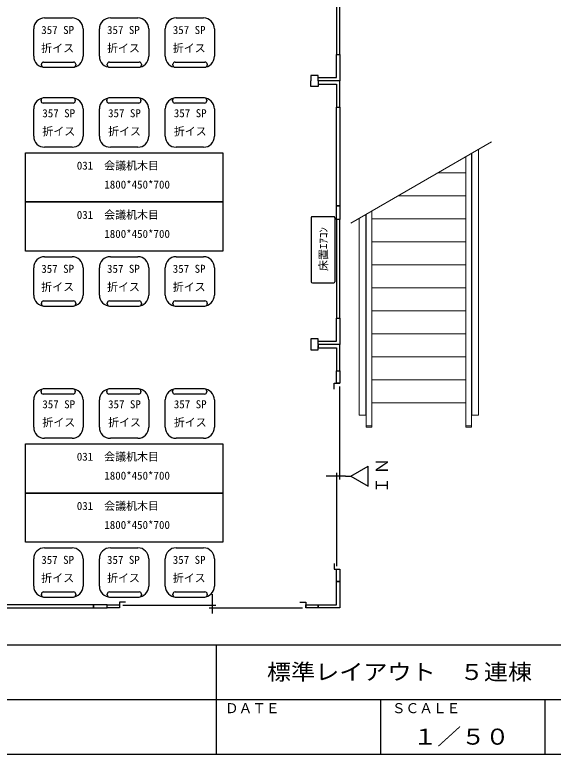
# Model space of a CAD drawing. Units: millimetres, scale not verified. Extents: x -9986 to 9679, y -7005 to 6977.
# Drawn here: x -5154 to -241, y -7005 to -254 of the extents above; entities that cross this region are included whole.
import ezdxf
from ezdxf.enums import TextEntityAlignment as Align

# ---------------------------------------------------------------- set-up
doc = ezdxf.new("R2010")
doc.units = ezdxf.units.MM
doc.header["$LTSCALE"] = 50
for name, color, linetype, lineweight in [('0-0', 7, 'Continuous', 25), ('0-1', 7, 'Continuous', 25), ('0-3', 7, 'Continuous', 25)]:
    doc.layers.add(name, color=color, linetype=linetype, lineweight=lineweight)
doc.layers.add('0-A', color=7, linetype='Continuous')
doc.styles.add('ＭＳ ゴシック', font='')
doc.styles.get('ＭＳ ゴシック').set_extended_font_data('MS Gothic')

msp = doc.modelspace()

# ---------------------------------------------------------------- linework, layer by layer
at = {"layer": '0-0'}
for p, q in [((-9986.25, -6005.08), (9678.53, -6005.07)), ((-3316.66, -6005.61), (-3316.66, -7005.08)), ((-5901.46, -6505.08), (8750.91, -6505.07)), ((-1816.66, -6505.39), (-1816.66, -7005.08)), ((-316.66, -6505.39), (-316.66, -7005.08)), ((-9986.25, -7005.08), (9675.91, -7005.08))]:
    msp.add_line(p, q, dxfattribs=at)
at = {"layer": '0-1'}
for p, q in [((-2386.71, -807.88), (-2451.71, -807.88)), ((-2451.71, -807.88), (-2451.71, -857.88)), ((-2386.71, -849.19), (-2386.71, -807.88)), ((-2451.71, -907.88), (-2451.71, -857.88)), ((-2386.71, -857.88), (-2386.71, -827.88)), ((-2186.71, -857.88), (-2386.71, -857.88)), ((-2386.71, -857.88), (-2386.71, -887.88)), ((-2186.71, -857.88), (-2386.71, -857.88)), ((-2386.71, -868.83), (-2386.71, -907.88)), ((-2386.71, -907.88), (-2451.71, -907.88)), ((-2386.71, -3213.88), (-2451.71, -3213.88)), ((-2451.71, -3213.88), (-2451.71, -3263.88)), ((-2386.71, -3255.19), (-2386.71, -3213.88)), ((-2386.71, -3263.88), (-2386.71, -3233.88)), ((-2451.71, -3263.88), (-2451.71, -3313.88)), ((-2186.71, -3263.88), (-2386.71, -3263.88)), ((-2386.71, -3263.88), (-2386.71, -3293.88)), ((-2186.71, -3263.88), (-2386.71, -3263.88)), ((-2386.71, -3313.88), (-2386.71, -3273.07)), ((-2451.71, -3313.88), (-2386.71, -3313.88)), ((-2186.71, -4496.88), (-2186.71, -3646.88)), ((-2213.71, -5286.88), (-2213.71, -4436.88)), ((-2136.71, -4466.88), (-2086.71, -4466.88)), ((-2186.71, -5429.38), (-2186.71, -5669.88)), ((-4169.21, -5642.88), (-3319.21, -5642.88)), ((-3379.21, -5669.88), (-2529.21, -5669.88))]:
    msp.add_line(p, q, dxfattribs=at)
at = {"layer": '0-1', "color": 4, "lineweight": 18}
for p, q in [((-2088.72, -2156.41), (-802.21, -1413.38)), ((-921.71, -1482.4), (-921.71, -3909.78)), ((-1036.71, -4007.88), (-1036.71, -1548.82)), ((-986.71, -1519.94), (-986.71, -4007.88)), ((-981.71, -3909.78), (-981.71, -1517.05)), ((-1036.71, -1697.88), (-1294.81, -1697.88)), ((-1036.71, -1907.88), (-1658.41, -1907.88)), ((-1951.71, -2077.28), (-1951.71, -3909.78)), ((-1946.71, -4007.88), (-1946.71, -2074.39)), ((-1896.71, -2045.52), (-1896.71, -4007.88)), ((-2011.71, -3909.78), (-2011.71, -2111.93)), ((-1036.71, -2117.88), (-1896.71, -2117.88)), ((-2011.71, -2237.18), (-2011.71, -2660.3)), ((-1946.71, -4017.88), (-1946.71, -2274.68)), ((-1036.71, -2327.88), (-1896.71, -2327.88)), ((-1036.71, -2537.88), (-1896.71, -2537.88)), ((-1036.71, -2747.88), (-1896.71, -2747.88)), ((-986.71, -2828.98), (-986.71, -4017.88)), ((-1036.71, -2957.88), (-1896.71, -2957.88)), ((-1036.71, -3167.88), (-1896.71, -3167.88)), ((-1036.71, -3377.88), (-1896.71, -3377.88)), ((-1036.71, -3587.88), (-1896.71, -3587.88)), ((-1036.71, -3797.88), (-1896.71, -3797.88)), ((-1951.71, -3909.78), (-2011.71, -3909.78)), ((-921.71, -3909.78), (-981.71, -3909.78)), ((-1946.71, -4017.88), (-1946.71, -4007.88)), ((-1896.71, -4017.88), (-1946.71, -4017.88)), ((-1896.71, -4007.88), (-1896.71, -4017.88)), ((-1036.71, -4017.88), (-1036.71, -4007.88)), ((-986.71, -4017.88), (-1036.71, -4017.88)), ((-986.71, -4007.88), (-986.71, -4017.88))]:
    msp.add_line(p, q, dxfattribs=at)
at = {"layer": '0-1'}
for points in [[(-2216.71, 282.62), (-2216.71, -617.38), (-2186.71, -617.38), (-2186.71, 282.62)], [(-2216.71, -1998.38), (-2216.71, -1098.38), (-2186.71, -1098.38), (-2186.71, -1998.38)], [(-2186.71, -2123.38), (-2216.71, -2123.38), (-2216.71, -1998.38), (-2186.71, -1998.38)], [(-2216.71, -2123.38), (-2216.71, -3023.38), (-2186.71, -3023.38), (-2186.71, -2123.38)], [(-2216.71, -3616.88), (-2216.71, -3504.38), (-2186.71, -3504.38), (-2186.71, -3616.88)], [(-2216.71, -5429.38), (-2216.71, -5316.88), (-2186.71, -5316.88), (-2186.71, -5429.38)], [(-4436.71, -5669.88), (-4436.71, -5639.88), (-5336.71, -5639.88), (-5336.71, -5669.88)], [(-4311.71, -5669.88), (-4311.71, -5639.88), (-4436.71, -5639.88), (-4436.71, -5669.88)], [(-4311.71, -5639.88), (-4199.21, -5639.88), (-4199.21, -5669.88), (-4311.71, -5669.88)], [(-2499.21, -5639.88), (-2386.71, -5639.88), (-2386.71, -5669.88), (-2499.21, -5669.88)]]:
    msp.add_lwpolyline(points, close=True, dxfattribs=at)
for points in [[(-2186.71, -617.38), (-2186.71, -857.88), (-2386.71, -857.88)], [(-2386.71, -827.88), (-2216.71, -827.88), (-2216.71, -617.38), (-2186.71, -617.38)], [(-2186.71, -1098.38), (-2186.71, -857.88), (-2386.71, -857.88)], [(-2386.71, -887.88), (-2216.71, -887.88), (-2216.71, -1098.38), (-2186.71, -1098.38)], [(-2186.71, -3023.38), (-2186.71, -3263.88), (-2386.71, -3263.88)], [(-2386.71, -3233.88), (-2216.71, -3233.88), (-2216.71, -3023.38), (-2186.71, -3023.38)], [(-2186.71, -3504.38), (-2186.71, -3263.88), (-2386.71, -3263.88)], [(-2386.71, -3293.88), (-2216.71, -3293.88), (-2216.71, -3504.38), (-2186.71, -3504.38)], [(-2240.71, -3670.88), (-2240.71, -3616.88), (-2186.71, -3616.88)], [(-2136.71, -4466.88), (-2263.71, -4466.88), (-2313.71, -4466.88)], [(-2240.71, -5262.88), (-2240.71, -5316.88), (-2186.71, -5316.88)], [(-2186.71, -5429.38), (-2186.71, -5669.88), (-2386.71, -5669.88)], [(-2386.71, -5669.88), (-2386.71, -5639.88), (-2216.71, -5639.88), (-2216.71, -5429.38), (-2186.71, -5429.38)], [(-2186.71, -5669.88), (-2386.71, -5669.88), (-2386.71, -5639.88), (-2216.71, -5639.88), (-2216.71, -5429.38), (-2186.71, -5429.38)], [(-3349.21, -5719.88), (-3349.21, -5592.88), (-3349.21, -5542.88)], [(-4145.21, -5615.88), (-4199.21, -5615.88), (-4199.21, -5669.88)], [(-2553.21, -5615.88), (-2499.21, -5615.88), (-2499.21, -5669.88)]]:
    msp.add_lwpolyline(points, dxfattribs=at)
at = {"layer": '0-1', "color": 4, "lineweight": 18}
for points in [[(-1946.71, -4007.88), (-1896.71, -4007.88), (-1946.71, -4007.88)], [(-1036.71, -4007.88), (-986.71, -4007.88), (-1036.71, -4007.88)]]:
    msp.add_lwpolyline(points, dxfattribs=at)
at = {"layer": '0-3'}
for p, q in [((-4881.58, -282.46), (-4631.58, -282.46)), ((-4281.58, -282.46), (-4031.58, -282.46)), ((-3681.58, -282.46), (-3431.58, -282.46)), ((-4981.58, -632.46), (-4981.58, -382.46)), ((-4531.58, -382.46), (-4531.58, -632.46)), ((-4381.58, -632.46), (-4381.58, -382.46)), ((-3931.58, -382.46), (-3931.58, -632.46)), ((-3781.58, -632.46), (-3781.58, -382.46)), ((-3331.58, -382.46), (-3331.58, -632.46)), ((-4910.61, -712.45), (-4910.61, -705.89)), ((-4890.61, -685.89), (-4618.33, -685.89)), ((-4890.61, -732.46), (-4618.33, -732.46)), ((-4598.33, -705.89), (-4598.33, -712.45)), ((-4310.61, -712.45), (-4310.61, -705.89)), ((-4290.61, -685.89), (-4018.33, -685.89)), ((-4290.61, -732.46), (-4018.33, -732.46)), ((-3998.33, -705.89), (-3998.33, -712.45)), ((-3710.61, -712.45), (-3710.61, -705.89)), ((-3690.61, -685.89), (-3418.33, -685.89)), ((-3690.61, -732.46), (-3418.33, -732.46)), ((-3398.33, -705.89), (-3398.33, -712.45)), ((-4914.82, -1039.47), (-4914.82, -1032.91)), ((-4622.55, -1012.9), (-4894.82, -1012.9)), ((-4622.55, -1059.47), (-4894.82, -1059.47)), ((-4602.55, -1032.91), (-4602.55, -1039.47)), ((-4314.82, -1039.47), (-4314.82, -1032.91)), ((-4022.55, -1012.9), (-4294.82, -1012.9)), ((-4022.55, -1059.47), (-4294.82, -1059.47)), ((-4002.55, -1032.91), (-4002.55, -1039.47)), ((-3714.82, -1039.47), (-3714.82, -1032.91)), ((-3422.55, -1012.9), (-3694.82, -1012.9)), ((-3422.55, -1059.47), (-3694.82, -1059.47)), ((-3402.55, -1032.91), (-3402.55, -1039.47)), ((-4981.58, -1362.91), (-4981.58, -1112.9)), ((-4531.58, -1112.9), (-4531.58, -1362.91)), ((-4381.58, -1362.91), (-4381.58, -1112.9)), ((-3931.58, -1112.9), (-3931.58, -1362.91)), ((-3781.58, -1362.91), (-3781.58, -1112.9)), ((-3331.58, -1112.9), (-3331.58, -1362.91)), ((-4631.58, -1462.9), (-4881.58, -1462.9)), ((-4031.58, -1462.9), (-4281.58, -1462.9)), ((-3431.58, -1462.9), (-3681.58, -1462.9)), ((-2448.55, -2107.15), (-2448.55, -2692.15)), ((-2243.55, -2097.15), (-2438.55, -2097.15)), ((-2233.55, -2107.15), (-2233.55, -2692.15)), ((-4881.58, -2462.9), (-4631.58, -2462.9)), ((-4281.58, -2462.9), (-4031.58, -2462.9)), ((-3681.58, -2462.9), (-3431.58, -2462.9)), ((-4981.58, -2812.9), (-4981.58, -2562.9)), ((-4531.58, -2562.9), (-4531.58, -2812.9)), ((-4381.58, -2812.9), (-4381.58, -2562.9)), ((-3931.58, -2562.9), (-3931.58, -2812.9)), ((-3781.58, -2812.9), (-3781.58, -2562.9)), ((-3331.58, -2562.9), (-3331.58, -2812.9)), ((-2438.55, -2702.15), (-2243.55, -2702.15)), ((-4910.61, -2892.9), (-4910.61, -2886.33)), ((-4890.61, -2866.34), (-4618.33, -2866.34)), ((-4598.33, -2886.33), (-4598.33, -2892.9)), ((-4310.61, -2892.9), (-4310.61, -2886.33)), ((-4290.61, -2866.34), (-4018.33, -2866.34)), ((-3998.33, -2886.33), (-3998.33, -2892.9)), ((-3710.61, -2892.9), (-3710.61, -2886.33)), ((-3690.61, -2866.34), (-3418.33, -2866.34)), ((-3398.33, -2886.33), (-3398.33, -2892.9)), ((-4890.61, -2912.9), (-4618.33, -2912.9)), ((-4290.61, -2912.9), (-4018.33, -2912.9)), ((-3690.61, -2912.9), (-3418.33, -2912.9)), ((-4914.82, -3696.99), (-4914.82, -3690.42)), ((-4622.55, -3670.42), (-4894.82, -3670.42)), ((-4602.55, -3690.42), (-4602.55, -3696.99)), ((-4314.82, -3696.99), (-4314.82, -3690.42)), ((-4022.55, -3670.42), (-4294.82, -3670.42)), ((-4002.55, -3690.42), (-4002.55, -3696.99)), ((-3714.82, -3696.99), (-3714.82, -3690.42)), ((-3422.55, -3670.42), (-3694.82, -3670.42)), ((-3402.55, -3690.42), (-3402.55, -3696.99)), ((-4981.58, -4020.42), (-4981.58, -3770.42)), ((-4622.55, -3716.99), (-4894.82, -3716.99)), ((-4531.58, -3770.42), (-4531.58, -4020.42)), ((-4381.58, -4020.42), (-4381.58, -3770.42)), ((-4022.55, -3716.99), (-4294.82, -3716.99)), ((-3931.58, -3770.42), (-3931.58, -4020.42)), ((-3781.58, -4020.42), (-3781.58, -3770.42)), ((-3422.55, -3716.99), (-3694.82, -3716.99)), ((-3331.58, -3770.42), (-3331.58, -4020.42)), ((-4631.58, -4120.42), (-4881.58, -4120.42)), ((-4031.58, -4120.42), (-4281.58, -4120.42)), ((-3431.58, -4120.42), (-3681.58, -4120.42)), ((-2086.71, -4466.88), (-1929.87, -4376.33)), ((-1929.87, -4557.43), (-1929.87, -4376.33)), ((-2086.71, -4466.88), (-1929.87, -4557.43)), ((-4881.58, -5120.42), (-4631.58, -5120.42)), ((-4281.58, -5120.42), (-4031.58, -5120.42)), ((-3681.58, -5120.42), (-3431.58, -5120.42)), ((-4981.58, -5470.42), (-4981.58, -5220.42)), ((-4531.58, -5220.42), (-4531.58, -5470.42)), ((-4381.58, -5470.42), (-4381.58, -5220.42)), ((-3931.58, -5220.42), (-3931.58, -5470.42)), ((-3781.58, -5470.42), (-3781.58, -5220.42)), ((-3331.58, -5220.42), (-3331.58, -5470.42)), ((-4890.61, -5523.85), (-4618.33, -5523.85)), ((-4290.61, -5523.85), (-4018.33, -5523.85)), ((-3690.61, -5523.85), (-3418.33, -5523.85)), ((-4910.61, -5550.42), (-4910.61, -5543.85)), ((-4890.61, -5570.42), (-4618.33, -5570.42)), ((-4598.33, -5543.85), (-4598.33, -5550.42)), ((-4310.61, -5550.42), (-4310.61, -5543.85)), ((-4290.61, -5570.42), (-4018.33, -5570.42)), ((-3998.33, -5543.85), (-3998.33, -5550.42)), ((-3710.61, -5550.42), (-3710.61, -5543.85)), ((-3690.61, -5570.42), (-3418.33, -5570.42)), ((-3398.33, -5543.85), (-3398.33, -5550.42))]:
    msp.add_line(p, q, dxfattribs=at)
for points in [[(-5056.58, -1962.9), (-5056.58, -1512.9), (-3256.58, -1512.9), (-3256.58, -1962.9)], [(-5056.58, -2412.9), (-5056.58, -1962.9), (-3256.58, -1962.9), (-3256.58, -2412.9)], [(-5056.58, -4620.42), (-5056.58, -4170.42), (-3256.58, -4170.42), (-3256.58, -4620.42)], [(-5056.58, -5070.42), (-5056.58, -4620.42), (-3256.58, -4620.42), (-3256.58, -5070.42)]]:
    msp.add_lwpolyline(points, close=True, dxfattribs=at)
for centre, radius, start, end in [((-4881.58, -382.46), 100, 90, 180), ((-4631.58, -382.46), 100, 0, 90), ((-4281.58, -382.46), 100, 90, 180), ((-4031.58, -382.46), 100, 0, 90), ((-3681.58, -382.46), 100, 90, 180), ((-3431.58, -382.46), 100, 0, 90), ((-4881.58, -632.46), 100, 180, 270), ((-4631.58, -632.46), 100, 270, 0), ((-4281.58, -632.46), 100, 180, 270), ((-4031.58, -632.46), 100, 270, 0), ((-3681.58, -632.46), 100, 180, 270), ((-3431.58, -632.46), 100, 270, 0), ((-4890.61, -705.89), 20, 90, 180), ((-4890.61, -712.45), 20, 180, 270), ((-4618.33, -705.89), 20, 0, 90), ((-4618.33, -712.45), 20, 270, 0), ((-4290.61, -705.89), 20, 90, 180), ((-4290.61, -712.45), 20, 180, 270), ((-4018.33, -705.89), 20, 0, 90), ((-4018.33, -712.45), 20, 270, 0), ((-3690.61, -705.89), 20, 90, 180), ((-3690.61, -712.45), 20, 180, 270), ((-3418.33, -705.89), 20, 0, 90), ((-3418.33, -712.45), 20, 270, 0), ((-4881.58, -1112.9), 100, 90, 180), ((-4894.82, -1032.91), 20, 90, 180), ((-4894.82, -1039.47), 20, 180, 270), ((-4631.58, -1112.9), 100, 0, 90), ((-4622.55, -1032.91), 20, 0, 90), ((-4622.55, -1039.47), 20, 270, 0), ((-4281.58, -1112.9), 100, 90, 180), ((-4294.82, -1032.91), 20, 90, 180), ((-4294.82, -1039.47), 20, 180, 270), ((-4031.58, -1112.9), 100, 0, 90), ((-4022.55, -1032.91), 20, 0, 90), ((-4022.55, -1039.47), 20, 270, 0), ((-3681.58, -1112.9), 100, 90, 180), ((-3694.82, -1032.91), 20, 90, 180), ((-3694.82, -1039.47), 20, 180, 270), ((-3431.58, -1112.9), 100, 0, 90), ((-3422.55, -1032.91), 20, 0, 90), ((-3422.55, -1039.47), 20, 270, 0), ((-4881.58, -1362.91), 100, 180, 270), ((-4631.58, -1362.91), 100, 270, 0), ((-4281.58, -1362.91), 100, 180, 270), ((-4031.58, -1362.91), 100, 270, 0), ((-3681.58, -1362.91), 100, 180, 270), ((-3431.58, -1362.91), 100, 270, 0), ((-2438.55, -2107.15), 10, 90, 180), ((-2243.55, -2107.15), 10, 0, 90), ((-4881.58, -2562.9), 100, 90, 180), ((-4631.58, -2562.9), 100, 0, 90), ((-4281.58, -2562.9), 100, 90, 180), ((-4031.58, -2562.9), 100, 0, 90), ((-3681.58, -2562.9), 100, 90, 180), ((-3431.58, -2562.9), 100, 0, 90), ((-2438.55, -2692.15), 10, 180, 270), ((-2243.55, -2692.15), 10, 270, 0), ((-4881.58, -2812.9), 100, 180, 270), ((-4631.58, -2812.9), 100, 270, 0), ((-4281.58, -2812.9), 100, 180, 270), ((-4031.58, -2812.9), 100, 270, 0), ((-3681.58, -2812.9), 100, 180, 270), ((-3431.58, -2812.9), 100, 270, 0), ((-4890.61, -2886.33), 20, 90, 180), ((-4890.61, -2892.9), 20, 180, 270), ((-4618.33, -2886.33), 20, 0, 90), ((-4618.33, -2892.9), 20, 270, 0), ((-4290.61, -2886.33), 20, 90, 180), ((-4290.61, -2892.9), 20, 180, 270), ((-4018.33, -2886.33), 20, 0, 90), ((-4018.33, -2892.9), 20, 270, 0), ((-3690.61, -2886.33), 20, 90, 180), ((-3690.61, -2892.9), 20, 180, 270), ((-3418.33, -2886.33), 20, 0, 90), ((-3418.33, -2892.9), 20, 270, 0), ((-4881.58, -3770.42), 100, 90, 180), ((-4894.82, -3690.42), 20, 90, 180), ((-4894.82, -3696.99), 20, 180, 270), ((-4631.58, -3770.42), 100, 0, 90), ((-4622.55, -3690.42), 20, 0, 90), ((-4622.55, -3696.99), 20, 270, 0), ((-4281.58, -3770.42), 100, 90, 180), ((-4294.82, -3690.42), 20, 90, 180), ((-4294.82, -3696.99), 20, 180, 270), ((-4031.58, -3770.42), 100, 0, 90), ((-4022.55, -3690.42), 20, 0, 90), ((-4022.55, -3696.99), 20, 270, 0), ((-3681.58, -3770.42), 100, 90, 180), ((-3694.82, -3690.42), 20, 90, 180), ((-3694.82, -3696.99), 20, 180, 270), ((-3431.58, -3770.42), 100, 0, 90), ((-3422.55, -3690.42), 20, 0, 90), ((-3422.55, -3696.99), 20, 270, 0), ((-4881.58, -4020.42), 100, 180, 270), ((-4631.58, -4020.42), 100, 270, 0), ((-4281.58, -4020.42), 100, 180, 270), ((-4031.58, -4020.42), 100, 270, 0), ((-3681.58, -4020.42), 100, 180, 270), ((-3431.58, -4020.42), 100, 270, 0), ((-4881.58, -5220.42), 100, 90, 180), ((-4631.58, -5220.42), 100, 0, 90), ((-4281.58, -5220.42), 100, 90, 180), ((-4031.58, -5220.42), 100, 0, 90), ((-3681.58, -5220.42), 100, 90, 180), ((-3431.58, -5220.42), 100, 0, 90), ((-4881.58, -5470.42), 100, 180, 270), ((-4890.61, -5543.85), 20, 90, 180), ((-4631.58, -5470.42), 100, 270, 0), ((-4618.33, -5543.85), 20, 0, 90), ((-4281.58, -5470.42), 100, 180, 270), ((-4290.61, -5543.85), 20, 90, 180), ((-4031.58, -5470.42), 100, 270, 0), ((-4018.33, -5543.85), 20, 0, 90), ((-3681.58, -5470.42), 100, 180, 270), ((-3690.61, -5543.85), 20, 90, 180), ((-3431.58, -5470.42), 100, 270, 0), ((-3418.33, -5543.85), 20, 0, 90), ((-4890.61, -5550.42), 20, 180, 270), ((-4618.33, -5550.42), 20, 270, 0), ((-4290.61, -5550.42), 20, 180, 270), ((-4018.33, -5550.42), 20, 270, 0), ((-3690.61, -5550.42), 20, 180, 270), ((-3418.33, -5550.42), 20, 270, 0)]:
    msp.add_arc(centre, radius, start, end, dxfattribs=at)

# ---------------------------------------------------------------- texts
at = {"layer": '0-0', "color": 4, "style": 'ＭＳ ゴシック'}
for s, p in [('ＤＡＴＥ', (-3236.51, -6657.87)), ('ＳＣＡＬＥ', (-1713.26, -6657.87))]:
    msp.add_text(s, height=91.64, dxfattribs=at).set_placement(p, align=Align.BOTTOM_LEFT)
at = {"layer": '0-0', "style": 'ＭＳ ゴシック', "width": 1.1}
msp.add_text('１／５０', height=146.6, dxfattribs=at).set_placement((-1519.56, -6961.89), align=Align.BOTTOM_LEFT)
at = {"layer": '0-3', "color": 4, "style": 'ＭＳ ゴシック'}
for s, p in [('357 SP', (-4912.37, -451.27)), ('357 SP', (-4312.37, -451.27)), ('357 SP', (-3712.37, -451.27)), ('折イス', (-4912.37, -617.21)), ('折イス', (-4312.37, -617.21)), ('折イス', (-3712.37, -617.21)), ('357 SP', (-4902.8, -1211.16)), ('357 SP', (-4302.8, -1211.16)), ('357 SP', (-3702.8, -1211.16)), ('折イス', (-4902.8, -1377.1)), ('折イス', (-4302.8, -1377.1)), ('折イス', (-3702.8, -1377.1)), ('031\u3000会議机木目', (-4588.16, -1689.55)), ('1800*450*700', (-4337.05, -1862.73)), ('031\u3000会議机木目', (-4588.16, -2139.55)), ('1800*450*700', (-4337.05, -2312.73)), ('357 SP', (-4912.37, -2631.72)), ('357 SP', (-4312.37, -2631.72)), ('357 SP', (-3712.37, -2631.72)), ('折イス', (-4912.37, -2797.65)), ('折イス', (-4312.37, -2797.65)), ('折イス', (-3712.37, -2797.65)), ('357 SP', (-4902.8, -3868.68)), ('357 SP', (-4302.8, -3868.68)), ('357 SP', (-3702.8, -3868.68)), ('折イス', (-4902.8, -4034.62)), ('折イス', (-4302.8, -4034.62)), ('折イス', (-3702.8, -4034.62)), ('031\u3000会議机木目', (-4588.16, -4347.07)), ('1800*450*700', (-4337.05, -4520.25)), ('031\u3000会議机木目', (-4588.16, -4797.06)), ('1800*450*700', (-4337.05, -4970.25)), ('357 SP', (-4912.37, -5289.23)), ('357 SP', (-4312.37, -5289.23)), ('357 SP', (-3712.37, -5289.23)), ('折イス', (-4912.37, -5455.17)), ('折イス', (-4312.37, -5455.17)), ('折イス', (-3712.37, -5455.17))]:
    msp.add_text(s, height=73.31, dxfattribs=at).set_placement(p, align=Align.BOTTOM_LEFT)
msp.add_text('床置ｴｱｺﾝ', height=73.31, rotation=90, dxfattribs=at).set_placement((-2277.9, -2592.76), align=Align.BOTTOM_LEFT)
at = {"layer": '0-3', "insert": (-1749.55, -4624.5), "char_height": 110, "attachment_point": 7, "rotation": 90, "style": 'ＭＳ ゴシック'}
msp.add_mtext('\\T1.17;ＩＮ', dxfattribs=at)
at = {"layer": '0-A', "style": 'ＭＳ ゴシック', "width": 1.1}
msp.add_text('標準レイアウト\u3000５連棟', height=146.6, dxfattribs=at).set_placement((-2852.98, -6371.14), align=Align.BOTTOM_LEFT)

doc.saveas('drawing.dxf')
